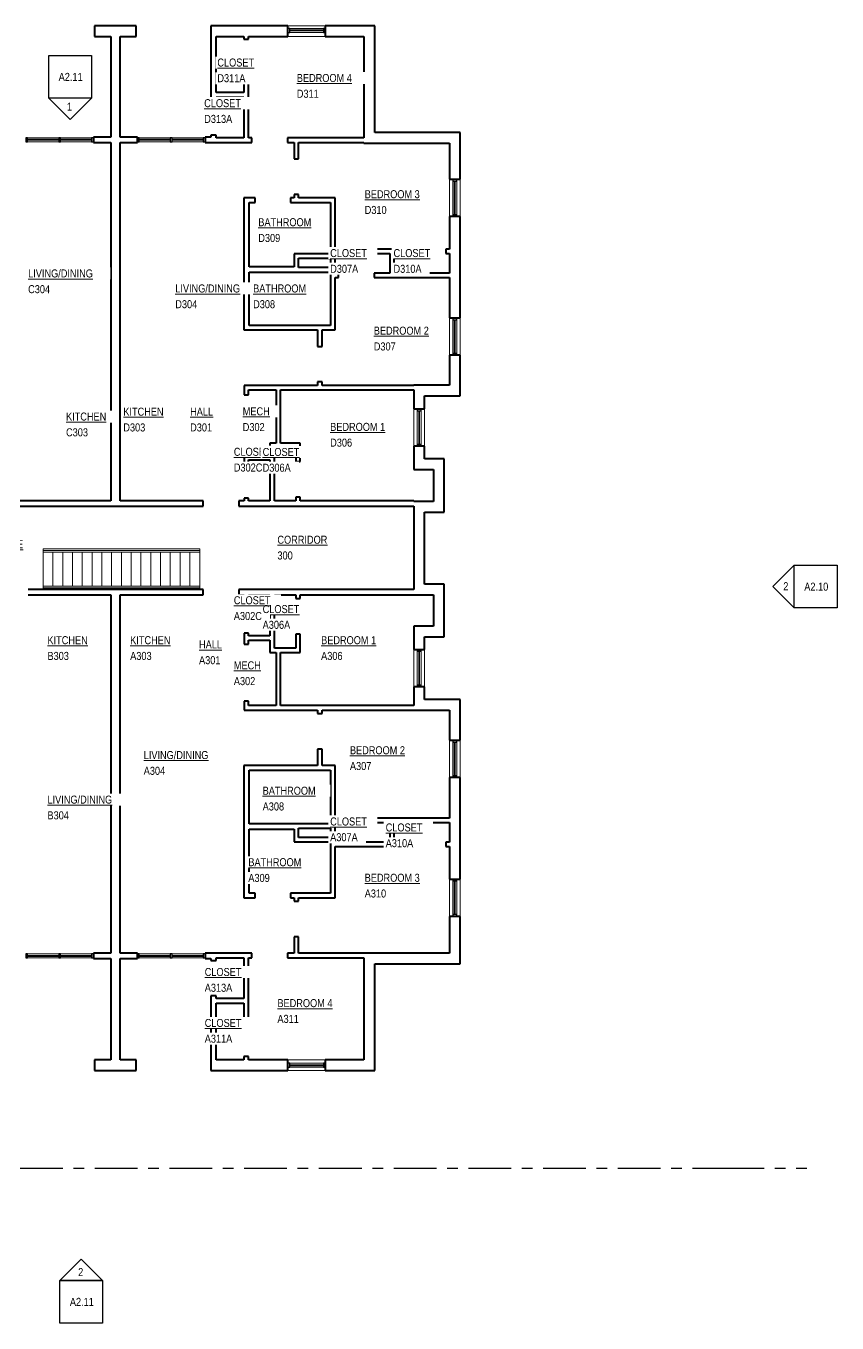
# Model space of a CAD drawing. Header units: inches. Extents: x -1455 to 118, y -1419 to 111.
# Drawn here: x -793 to 118, y -1348 to 111 of the extents above; entities that cross this region are included whole.
import ezdxf

# ---------------------------------------------------------------- set-up
doc = ezdxf.new("R2010")
doc.units = ezdxf.units.IN
doc.header["$MEASUREMENT"] = 0
doc.linetypes.add('Grid Line', pattern=[84, 48, -12, 12, -12])
for name, color, linetype, lineweight in [('A-AREA-IDEN', 2, 'Continuous', 9), ('A-FLOR-HRAL', 11, 'Continuous', 9), ('A-GLAZ-CURT', 52, 'Continuous', 9), ('A-GLAZ-CWMG', 51, 'Continuous', 9), ('A-WALL', 113, 'Continuous', 15), ('G-ANNO-SYMB', 111, 'Continuous', 9), ('I-WALL', 2, 'Continuous', 15), ('S-GRID', 1, 'Continuous', 9), ('S-STRS', 31, 'Continuous', 9)]:
    doc.layers.add(name, color=color, linetype=linetype, lineweight=lineweight)
doc.styles.add('Arial Narrow', font='ARIALN.TTF', dxfattribs={"height": 9})

# ---------------------------------------------------------------- blocks, each defined once
blk = doc.blocks.new('System Panel - zGlazed-5155000-LEVEL 3')
at = {"layer": 'A-GLAZ-CURT', "lineweight": 15}
for p, q in [((17.5, 0.5), (-17.5, 0.5)), ((-17.5, 0.5), (-17.5, -0.5)), ((17.5, -0.5), (17.5, 0.5)), ((-17.5, -0.5), (17.5, -0.5))]:
    blk.add_line(p, q, dxfattribs=at)
blk = doc.blocks.new('Rectangular Mullion - 4 1_2_ x 2_ Rectangular_CE_-5154998-LEVEL 3')
at = {"layer": 'A-GLAZ-CWMG'}
for p, q in [((-631.1, -932.9), (-666.1, -932.9)), ((-631.1, -937.4), (-666.1, -937.4))]:
    blk.add_line(p, q, dxfattribs=at)
blk = doc.blocks.new('Rectangular Mullion - 4 1_2_ x 2_ Rectangular_CE_-5155001-LEVEL 3')
at = {"layer": 'A-GLAZ-CWMG', "lineweight": 25}
for p, q in [((-2, 2.25), (0, 2.25)), ((-2, -2.25), (-2, 2.25)), ((0, 2.25), (0, -2.25)), ((0, -2.25), (-2, -2.25))]:
    blk.add_line(p, q, dxfattribs=at)
blk = doc.blocks.new('Rectangular Mullion - 4 1_2_ x 2_ Rectangular_CE_-5155002-LEVEL 3')
at = {"layer": 'A-GLAZ-CWMG', "lineweight": 25}
for p, q in [((0, 2.25), (-2, 2.25)), ((-2, 2.25), (-2, -2.25)), ((0, -2.25), (0, 2.25)), ((-2, -2.25), (0, -2.25))]:
    blk.add_line(p, q, dxfattribs=at)
blk = doc.blocks.new('Rectangular Mullion - 4 1_2_ x 2_ Rectangular_CE_-5154999-LEVEL 3')
at = {"layer": 'A-GLAZ-CWMG', "lineweight": 25}
for p, q in [((-1, 2.25), (1, 2.25)), ((-1, -2.25), (-1, 2.25)), ((1, 2.25), (1, -2.25)), ((1, -2.25), (-1, -2.25))]:
    blk.add_line(p, q, dxfattribs=at)
blk = doc.blocks.new('System Panel - zGlazed-5155006-LEVEL 3')
at = {"layer": 'A-GLAZ-CURT', "lineweight": 15}
for p, q in [((17.5, 0.5), (-17.5, 0.5)), ((-17.5, 0.5), (-17.5, -0.5)), ((17.5, -0.5), (17.5, 0.5)), ((-17.5, -0.5), (17.5, -0.5))]:
    blk.add_line(p, q, dxfattribs=at)
blk = doc.blocks.new('Rectangular Mullion - 4 1_2_ x 2_ Rectangular_CE_-5155004-LEVEL 3')
at = {"layer": 'A-GLAZ-CWMG'}
for p, q in [((-754.6, -932.9), (-719.6, -932.9)), ((-754.6, -937.4), (-719.6, -937.4))]:
    blk.add_line(p, q, dxfattribs=at)
blk = doc.blocks.new('Rectangular Mullion - 4 1_2_ x 2_ Rectangular_CE_-5155007-LEVEL 3')
at = {"layer": 'A-GLAZ-CWMG', "lineweight": 25}
for p, q in [((-2, 2.25), (0, 2.25)), ((-2, -2.25), (-2, 2.25)), ((0, 2.25), (0, -2.25)), ((0, -2.25), (-2, -2.25))]:
    blk.add_line(p, q, dxfattribs=at)
blk = doc.blocks.new('Rectangular Mullion - 4 1_2_ x 2_ Rectangular_CE_-5155008-LEVEL 3')
at = {"layer": 'A-GLAZ-CWMG', "lineweight": 25}
for p, q in [((0, 2.25), (-2, 2.25)), ((-2, 2.25), (-2, -2.25)), ((0, -2.25), (0, 2.25)), ((-2, -2.25), (0, -2.25))]:
    blk.add_line(p, q, dxfattribs=at)
blk = doc.blocks.new('Rectangular Mullion - 4 1_2_ x 2_ Rectangular_CE_-5155005-LEVEL 3')
at = {"layer": 'A-GLAZ-CWMG', "lineweight": 25}
for p, q in [((-1, 2.25), (1, 2.25)), ((-1, -2.25), (-1, 2.25)), ((1, 2.25), (1, -2.25)), ((1, -2.25), (-1, -2.25))]:
    blk.add_line(p, q, dxfattribs=at)
blk = doc.blocks.new('Railing - Railing-5154659-LEVEL 3')
at = {"layer": 'A-FLOR-HRAL'}
for p, q in [((-774.1, -481.1), (-774.1, -479.1)), ((-598.1, -479.1), (-774.1, -479.1)), ((-598.1, -481.1), (-774.1, -481.1)), ((-598.1, -479.1), (-598.1, -481.1))]:
    blk.add_line(p, q, dxfattribs=at)
blk = doc.blocks.new('Railing - Railing-5154663-LEVEL 3')
at = {"layer": 'A-FLOR-HRAL'}
for p, q in [((-774.1, -521.1), (-774.1, -519.1)), ((-598.1, -519.1), (-774.1, -519.1)), ((-598.1, -521.1), (-774.1, -521.1)), ((-598.1, -519.1), (-598.1, -521.1))]:
    blk.add_line(p, q, dxfattribs=at)
blk = doc.blocks.new('System Panel - zGlazed-5155020-LEVEL 3')
at = {"layer": 'A-GLAZ-CURT', "lineweight": 15}
for p, q in [((19, 0.5), (-19, 0.5)), ((-19, 0.5), (-19, -0.5)), ((19, -0.5), (19, 0.5)), ((-19, -0.5), (19, -0.5))]:
    blk.add_line(p, q, dxfattribs=at)
blk = doc.blocks.new('Rectangular Mullion - 4 1_2_ x 2_ Rectangular_CE_-5155019-LEVEL 3')
at = {"layer": 'A-GLAZ-CWMG'}
for p, q in [((-458.9, -1055.9), (-496.9, -1055.9)), ((-458.9, -1060.4), (-496.9, -1060.4))]:
    blk.add_line(p, q, dxfattribs=at)
blk = doc.blocks.new('Rectangular Mullion - 4 1_2_ x 2_ Rectangular_CE_-5155021-LEVEL 3')
at = {"layer": 'A-GLAZ-CWMG', "lineweight": 25}
for p, q in [((-2, 2.25), (0, 2.25)), ((-2, -2.25), (-2, 2.25)), ((0, 2.25), (0, -2.25)), ((0, -2.25), (-2, -2.25))]:
    blk.add_line(p, q, dxfattribs=at)
blk = doc.blocks.new('Rectangular Mullion - 4 1_2_ x 2_ Rectangular_CE_-5155022-LEVEL 3')
at = {"layer": 'A-GLAZ-CWMG', "lineweight": 25}
for p, q in [((0, 2.25), (-2, 2.25)), ((-2, 2.25), (-2, -2.25)), ((0, -2.25), (0, 2.25)), ((-2, -2.25), (0, -2.25))]:
    blk.add_line(p, q, dxfattribs=at)
blk = doc.blocks.new('System Panel - zGlazed-5155025-LEVEL 3')
at = {"layer": 'A-GLAZ-CURT', "lineweight": 15}
for p, q in [((19, 0.5), (-19, 0.5)), ((-19, 0.5), (-19, -0.5)), ((19, -0.5), (19, 0.5)), ((-19, -0.5), (19, -0.5))]:
    blk.add_line(p, q, dxfattribs=at)
blk = doc.blocks.new('Rectangular Mullion - 4 1_2_ x 2_ Rectangular_CE_-5155024-LEVEL 3')
at = {"layer": 'A-GLAZ-CWMG'}
for p, q in [((-926.9, -1055.9), (-888.9, -1055.9)), ((-926.9, -1060.4), (-888.9, -1060.4))]:
    blk.add_line(p, q, dxfattribs=at)
blk = doc.blocks.new('Rectangular Mullion - 4 1_2_ x 2_ Rectangular_CE_-5155026-LEVEL 3')
at = {"layer": 'A-GLAZ-CWMG', "lineweight": 25}
for p, q in [((-2, 2.25), (0, 2.25)), ((-2, -2.25), (-2, 2.25)), ((0, 2.25), (0, -2.25)), ((0, -2.25), (-2, -2.25))]:
    blk.add_line(p, q, dxfattribs=at)
blk = doc.blocks.new('Rectangular Mullion - 4 1_2_ x 2_ Rectangular_CE_-5155027-LEVEL 3')
at = {"layer": 'A-GLAZ-CWMG', "lineweight": 25}
for p, q in [((0, 2.25), (-2, 2.25)), ((-2, 2.25), (-2, -2.25)), ((0, -2.25), (0, 2.25)), ((-2, -2.25), (0, -2.25))]:
    blk.add_line(p, q, dxfattribs=at)
blk = doc.blocks.new('Elevation - Detail Number_CE_-134675-LEVEL 3')
at = {"layer": 'G-ANNO-SYMB', "lineweight": 25}
for p, q in [((-0.25, -0.25), (-0.25, 0.25)), ((-0.25, 0.25), (0.25, 0.25)), ((0.25, 0.25), (0.25, -0.25)), ((0.25, -0.25), (-0.25, -0.25))]:
    blk.add_line(p, q, dxfattribs=at)
blk = doc.blocks.new('Elevation - Detail Number_CE_-46063-LEVEL 3')
at = {"layer": 'G-ANNO-SYMB', "lineweight": 25}
for p, q in [((0, 0.25), (-0.25, 0)), ((0.25, 0), (0, 0.25)), ((-0.25, 0), (0.25, 0))]:
    blk.add_line(p, q, dxfattribs=at)

msp = doc.modelspace()

# ---------------------------------------------------------------- linework, layer by layer
at = {"layer": 'A-WALL', "lineweight": 40}
for p, q in [((-669.4, 110.9), (-716.4, 110.9)), ((-716.4, 110.9), (-716.4, 98.9)), ((-669.4, 98.9), (-669.4, 110.9)), ((-498.9, 110.9), (-585.4, 110.9)), ((-585.4, 110.9), (-585.4, 27.9)), ((-498.9, 98.9), (-498.9, 110.9)), ((-401.4, 110.9), (-456.9, 110.9)), ((-456.9, 110.9), (-456.9, 98.9)), ((-401.4, -9.1), (-401.4, 110.9)), ((-716.4, 98.9), (-698.1, 98.9)), ((-698.1, 98.9), (-698.1, -14.1)), ((-687.6, 98.9), (-669.4, 98.9)), ((-687.6, -14.1), (-687.6, 98.9)), ((-579.4, 98.9), (-548.4, 98.9)), ((-579.4, 35.9), (-579.4, 98.9)), ((-543.4, 98.9), (-498.9, 98.9)), ((-456.9, 98.9), (-413.4, 98.9)), ((-413.4, 98.9), (-413.4, -15.1)), ((-579.4, 27.9), (-579.4, 30.9)), ((-585.4, 27.9), (-579.4, 27.9)), ((-698.1, -14.1), (-717.6, -14.1)), ((-717.6, -14.1), (-717.6, -20.1)), ((-668.1, -14.1), (-687.6, -14.1)), ((-668.1, -20.1), (-668.1, -14.1)), ((-585.4, -14.1), (-592.1, -14.1)), ((-592.1, -14.1), (-592.1, -20.1)), ((-585.4, -12.1), (-585.4, -14.1)), ((-579.4, -12.1), (-585.4, -12.1)), ((-579.4, -15.1), (-579.4, -12.1)), ((-305.4, -9.1), (-401.4, -9.1)), ((-305.4, -61.6), (-305.4, -9.1)), ((-717.6, -20.1), (-698.1, -20.1)), ((-698.1, -20.1), (-698.1, -423.1)), ((-687.6, -423.1), (-687.6, -20.1)), ((-687.6, -20.1), (-668.1, -20.1)), ((-592.1, -20.1), (-579.4, -20.1)), ((-413.4, -20.1), (-413.4, -21.1)), ((-413.4, -21.1), (-317.4, -21.1)), ((-317.4, -21.1), (-317.4, -61.6)), ((-317.4, -61.6), (-305.4, -61.6)), ((-548.6, -82.6), (-548.6, -226.1)), ((-542.6, -82.6), (-548.6, -82.6)), ((-542.6, -159.9), (-542.6, -87.6)), ((-317.4, -103.6), (-317.4, -140.1)), ((-305.4, -103.6), (-317.4, -103.6)), ((-305.4, -217.6), (-305.4, -103.6)), ((-317.4, -145.1), (-317.4, -167.1)), ((-491.9, -159.9), (-542.6, -159.9)), ((-486.9, -160.9), (-486.9, -159.9)), ((-542.6, -226.1), (-542.6, -165.9)), ((-542.6, -165.9), (-486.9, -165.9)), ((-317.4, -172.1), (-317.4, -217.6)), ((-317.4, -217.6), (-305.4, -217.6)), ((-317.4, -259.6), (-317.4, -293.1)), ((-305.4, -259.6), (-317.4, -259.6)), ((-305.4, -305.1), (-305.4, -259.6)), ((-317.4, -293.1), (-357.4, -293.1)), ((-357.4, -293.1), (-357.4, -293.6)), ((-357.4, -298.6), (-357.4, -319.9)), ((-345.4, -305.1), (-305.4, -305.1)), ((-345.4, -319.9), (-345.4, -305.1)), ((-357.4, -319.9), (-345.4, -319.9)), ((-357.4, -361.9), (-357.4, -388.1)), ((-345.4, -361.9), (-357.4, -361.9)), ((-345.4, -376.1), (-345.4, -361.9)), ((-323.4, -376.1), (-345.4, -376.1)), ((-323.4, -436.1), (-323.4, -376.1)), ((-357.4, -388.1), (-335.4, -388.1)), ((-335.4, -388.1), (-335.4, -424.1)), ((-861.9, -429.1), (-594.1, -429.1)), ((-698.1, -423.1), (-837.6, -423.1)), ((-594.1, -423.1), (-687.6, -423.1)), ((-594.1, -429.1), (-594.1, -423.1)), ((-548.1, -423.1), (-554.1, -423.1)), ((-554.1, -423.1), (-554.1, -429.1)), ((-554.1, -429.1), (-357.4, -429.1)), ((-519.1, -423.1), (-543.1, -423.1)), ((-490.1, -423.1), (-514.1, -423.1)), ((-357.4, -423.1), (-485.1, -423.1)), ((-357.4, -424.1), (-357.4, -423.1)), ((-335.4, -424.1), (-357.4, -424.1)), ((-357.4, -429.1), (-357.4, -523.1)), ((-345.4, -436.1), (-323.4, -436.1)), ((-345.4, -517.1), (-345.4, -436.1)), ((-594.1, -523.1), (-861.9, -523.1)), ((-594.1, -529.1), (-594.1, -523.1)), ((-357.4, -523.1), (-554.1, -523.1)), ((-554.1, -523.1), (-554.1, -529.1)), ((-323.4, -517.1), (-345.4, -517.1)), ((-323.4, -576.1), (-323.4, -517.1)), ((-837.6, -529.1), (-698.1, -529.1)), ((-698.1, -529.1), (-698.1, -932.1)), ((-687.6, -932.1), (-687.6, -529.1)), ((-687.6, -529.1), (-594.1, -529.1)), ((-554.1, -529.1), (-548.1, -529.1)), ((-543.1, -529.1), (-519.1, -529.1)), ((-514.1, -529.1), (-490.1, -529.1)), ((-485.1, -529.1), (-335.4, -529.1)), ((-335.4, -529.1), (-335.4, -564.1)), ((-335.4, -564.1), (-357.4, -564.1)), ((-357.4, -564.1), (-357.4, -590.4)), ((-345.4, -576.1), (-323.4, -576.1)), ((-345.4, -590.4), (-345.4, -576.1)), ((-357.4, -590.4), (-345.4, -590.4)), ((-357.4, -632.4), (-357.4, -653.6)), ((-345.4, -632.4), (-357.4, -632.4)), ((-345.4, -646.6), (-345.4, -632.4)), ((-305.4, -646.6), (-345.4, -646.6)), ((-305.4, -692.6), (-305.4, -646.6)), ((-357.4, -658.6), (-317.4, -658.6)), ((-317.4, -658.6), (-317.4, -692.6)), ((-317.4, -692.6), (-305.4, -692.6)), ((-548.6, -726.1), (-548.6, -869.6)), ((-542.6, -786.4), (-542.6, -726.1)), ((-317.4, -734.6), (-317.4, -780.1)), ((-305.4, -734.6), (-317.4, -734.6)), ((-305.4, -848.6), (-305.4, -734.6)), ((-486.9, -786.4), (-542.6, -786.4)), ((-317.4, -785.1), (-317.4, -807.1)), ((-542.6, -864.6), (-542.6, -792.4)), ((-542.6, -792.4), (-491.9, -792.4)), ((-486.9, -792.4), (-486.9, -791.4)), ((-317.4, -812.1), (-317.4, -848.6)), ((-317.4, -848.6), (-305.4, -848.6)), ((-548.6, -869.6), (-542.6, -869.6)), ((-317.4, -890.6), (-317.4, -932.1)), ((-305.4, -890.6), (-317.4, -890.6)), ((-305.4, -944.1), (-305.4, -890.6)), ((-698.1, -932.1), (-717.6, -932.1)), ((-717.6, -932.1), (-717.6, -938.1)), ((-668.1, -932.1), (-687.6, -932.1)), ((-668.1, -938.1), (-668.1, -932.1)), ((-579.4, -932.1), (-592.1, -932.1)), ((-592.1, -932.1), (-592.1, -938.1)), ((-317.4, -932.1), (-413.4, -932.1)), ((-717.6, -938.1), (-698.1, -938.1)), ((-698.1, -938.1), (-698.1, -1052.1)), ((-687.6, -1052.1), (-687.6, -938.1)), ((-687.6, -938.1), (-668.1, -938.1)), ((-592.1, -938.1), (-585.4, -938.1)), ((-585.4, -938.1), (-585.4, -940.1)), ((-585.4, -940.1), (-579.4, -940.1)), ((-579.4, -940.1), (-579.4, -937.1)), ((-413.4, -937.1), (-413.4, -1052.1)), ((-401.4, -944.1), (-305.4, -944.1)), ((-401.4, -1064.1), (-401.4, -944.1)), ((-579.4, -980.1), (-585.4, -980.1)), ((-585.4, -980.1), (-585.4, -1064.1)), ((-579.4, -983.1), (-579.4, -980.1)), ((-579.4, -1052.1), (-579.4, -988.1)), ((-698.1, -1052.1), (-716.4, -1052.1)), ((-716.4, -1052.1), (-716.4, -1064.1)), ((-716.4, -1064.1), (-669.4, -1064.1)), ((-669.4, -1052.1), (-687.6, -1052.1)), ((-669.4, -1064.1), (-669.4, -1052.1)), ((-585.4, -1064.1), (-498.9, -1064.1)), ((-548.4, -1052.1), (-579.4, -1052.1)), ((-498.9, -1052.1), (-543.4, -1052.1)), ((-498.9, -1064.1), (-498.9, -1052.1)), ((-413.4, -1052.1), (-456.9, -1052.1)), ((-456.9, -1052.1), (-456.9, -1064.1)), ((-456.9, -1064.1), (-401.4, -1064.1))]:
    msp.add_line(p, q, dxfattribs=at)
at = {"layer": 'A-WALL'}
for p, q in [((-498.9, 110.9), (-456.9, 110.9)), ((-456.9, 98.9), (-498.9, 98.9)), ((-317.4, -103.6), (-317.4, -61.6)), ((-305.4, -61.6), (-305.4, -103.6)), ((-317.4, -259.6), (-317.4, -217.6)), ((-305.4, -217.6), (-305.4, -259.6)), ((-357.4, -361.9), (-357.4, -319.9)), ((-345.4, -319.9), (-345.4, -361.9)), ((-357.4, -632.4), (-357.4, -590.4)), ((-345.4, -590.4), (-345.4, -632.4)), ((-317.4, -734.6), (-317.4, -692.6)), ((-305.4, -692.6), (-305.4, -734.6)), ((-317.4, -890.6), (-317.4, -848.6)), ((-305.4, -848.6), (-305.4, -890.6)), ((-498.9, -1052.1), (-456.9, -1052.1)), ((-456.9, -1064.1), (-498.9, -1064.1))]:
    msp.add_line(p, q, dxfattribs=at)
at = {"layer": 'I-WALL', "lineweight": 40}
for p, q in [((-548.4, 98.9), (-548.4, 95.9)), ((-548.4, 95.9), (-543.4, 95.9)), ((-543.4, 95.9), (-543.4, 98.9)), ((-548.4, 55.9), (-548.4, 35.9)), ((-543.4, 55.9), (-548.4, 55.9)), ((-543.4, -15.1), (-543.4, 55.9)), ((-548.4, 35.9), (-579.4, 35.9)), ((-579.4, 30.9), (-548.4, 30.9)), ((-548.4, 30.9), (-548.4, -15.1)), ((-548.4, -15.1), (-579.4, -15.1)), ((-579.4, -20.1), (-539.4, -20.1)), ((-539.4, -15.1), (-543.4, -15.1)), ((-539.4, -20.1), (-539.4, -15.1)), ((-413.4, -15.1), (-499.4, -15.1)), ((-499.4, -15.1), (-499.4, -20.1)), ((-499.4, -20.1), (-491.9, -20.1)), ((-491.9, -20.1), (-491.9, -38.6)), ((-486.9, -20.1), (-413.4, -20.1)), ((-486.9, -38.6), (-486.9, -20.1)), ((-491.9, -38.6), (-486.9, -38.6)), ((-535.9, -82.6), (-542.6, -82.6)), ((-535.9, -87.6), (-535.9, -82.6)), ((-491.9, -82.6), (-495.9, -82.6)), ((-495.9, -82.6), (-495.9, -87.6)), ((-491.9, -78.6), (-491.9, -82.6)), ((-486.9, -78.6), (-491.9, -78.6)), ((-486.9, -82.6), (-486.9, -78.6)), ((-445.9, -82.6), (-486.9, -82.6)), ((-445.9, -140.1), (-445.9, -82.6)), ((-542.6, -87.6), (-535.9, -87.6)), ((-495.9, -87.6), (-450.9, -87.6)), ((-450.9, -87.6), (-450.9, -145.4)), ((-491.9, -145.4), (-491.9, -159.9)), ((-450.9, -145.4), (-491.9, -145.4)), ((-361.4, -140.1), (-445.9, -140.1)), ((-445.9, -167.1), (-445.9, -145.1)), ((-445.9, -145.1), (-384.4, -145.1)), ((-384.4, -145.1), (-384.4, -167.1)), ((-379.4, -145.1), (-361.4, -145.1)), ((-379.4, -167.1), (-379.4, -145.1)), ((-361.4, -145.1), (-361.4, -140.1)), ((-317.4, -140.1), (-321.4, -140.1)), ((-321.4, -140.1), (-321.4, -145.1)), ((-321.4, -145.1), (-317.4, -145.1)), ((-486.9, -159.9), (-486.9, -150.4)), ((-486.9, -150.4), (-450.9, -150.4)), ((-450.9, -150.4), (-450.9, -160.9)), ((-450.9, -160.9), (-486.9, -160.9)), ((-486.9, -165.9), (-450.9, -165.9)), ((-450.9, -165.9), (-450.9, -226.1)), ((-441.9, -167.1), (-445.9, -167.1)), ((-445.9, -231.1), (-445.9, -172.1)), ((-445.9, -172.1), (-441.9, -172.1)), ((-441.9, -172.1), (-441.9, -167.1)), ((-384.4, -167.1), (-401.9, -167.1)), ((-401.9, -167.1), (-401.9, -172.1)), ((-401.9, -172.1), (-317.4, -172.1)), ((-317.4, -167.1), (-379.4, -167.1)), ((-548.6, -226.1), (-548.6, -231.1)), ((-548.6, -231.1), (-465.6, -231.1)), ((-450.9, -226.1), (-542.6, -226.1)), ((-465.6, -231.1), (-465.6, -249.6)), ((-460.6, -231.1), (-445.9, -231.1)), ((-460.6, -249.6), (-460.6, -231.1)), ((-465.6, -249.6), (-460.6, -249.6)), ((-465.6, -289.6), (-465.6, -293.6)), ((-460.6, -289.6), (-465.6, -289.6)), ((-460.6, -293.6), (-460.6, -289.6)), ((-465.6, -293.6), (-548.1, -293.6)), ((-548.1, -293.6), (-548.1, -303.9)), ((-548.1, -303.9), (-543.1, -303.9)), ((-543.1, -298.6), (-512.1, -298.6)), ((-543.1, -303.9), (-543.1, -298.6)), ((-512.1, -298.6), (-512.1, -358.5)), ((-507.1, -298.6), (-357.4, -298.6)), ((-507.1, -358.5), (-507.1, -298.6)), ((-357.4, -293.6), (-460.6, -293.6)), ((-519.1, -358.5), (-519.1, -372.1)), ((-512.1, -358.5), (-519.1, -358.5)), ((-514.1, -423.1), (-514.1, -363.5)), ((-514.1, -363.5), (-490.1, -363.5)), ((-485.1, -358.5), (-507.1, -358.5)), ((-490.1, -363.5), (-490.1, -379.1)), ((-485.1, -379.1), (-485.1, -358.5)), ((-548.1, -367.9), (-548.1, -380.1)), ((-543.1, -367.9), (-548.1, -367.9)), ((-543.1, -372.1), (-543.1, -367.9)), ((-519.1, -372.1), (-543.1, -372.1)), ((-543.1, -380.1), (-543.1, -377.1)), ((-543.1, -377.1), (-519.1, -377.1)), ((-519.1, -377.1), (-519.1, -423.1)), ((-490.1, -379.1), (-485.1, -379.1)), ((-548.1, -380.1), (-543.1, -380.1)), ((-548.1, -420.1), (-548.1, -423.1)), ((-543.1, -420.1), (-548.1, -420.1)), ((-543.1, -423.1), (-543.1, -420.1)), ((-490.1, -419.1), (-490.1, -423.1)), ((-485.1, -419.1), (-490.1, -419.1)), ((-485.1, -423.1), (-485.1, -419.1)), ((-548.1, -529.1), (-548.1, -532.1)), ((-548.1, -532.1), (-543.1, -532.1)), ((-543.1, -532.1), (-543.1, -529.1)), ((-519.1, -529.1), (-519.1, -575.1)), ((-514.1, -588.8), (-514.1, -529.1)), ((-490.1, -529.1), (-490.1, -533.1)), ((-490.1, -533.1), (-485.1, -533.1)), ((-485.1, -533.1), (-485.1, -529.1)), ((-543.1, -572.1), (-548.1, -572.1)), ((-548.1, -572.1), (-548.1, -584.4)), ((-543.1, -575.1), (-543.1, -572.1)), ((-519.1, -575.1), (-543.1, -575.1)), ((-543.1, -584.4), (-543.1, -580.1)), ((-543.1, -580.1), (-519.1, -580.1)), ((-519.1, -580.1), (-519.1, -593.8)), ((-485.1, -573.1), (-490.1, -573.1)), ((-490.1, -573.1), (-490.1, -588.8)), ((-485.1, -593.8), (-485.1, -573.1)), ((-548.1, -584.4), (-543.1, -584.4)), ((-519.1, -593.8), (-512.1, -593.8)), ((-490.1, -588.8), (-514.1, -588.8)), ((-512.1, -593.8), (-512.1, -653.6)), ((-507.1, -593.8), (-485.1, -593.8)), ((-507.1, -653.6), (-507.1, -593.8)), ((-543.1, -648.4), (-548.1, -648.4)), ((-548.1, -648.4), (-548.1, -658.6)), ((-543.1, -653.6), (-543.1, -648.4)), ((-512.1, -653.6), (-543.1, -653.6)), ((-357.4, -653.6), (-507.1, -653.6)), ((-548.1, -658.6), (-465.6, -658.6)), ((-465.6, -658.6), (-465.6, -662.6)), ((-465.6, -662.6), (-460.6, -662.6)), ((-460.6, -662.6), (-460.6, -658.6)), ((-460.6, -658.6), (-357.4, -658.6)), ((-460.6, -702.6), (-465.6, -702.6)), ((-465.6, -702.6), (-465.6, -721.1)), ((-460.6, -721.1), (-460.6, -702.6)), ((-465.6, -721.1), (-548.6, -721.1)), ((-548.6, -721.1), (-548.6, -726.1)), ((-542.6, -726.1), (-450.9, -726.1)), ((-445.9, -721.1), (-460.6, -721.1)), ((-450.9, -726.1), (-450.9, -786.4)), ((-445.9, -780.1), (-445.9, -721.1)), ((-450.9, -786.4), (-486.9, -786.4)), ((-441.9, -780.1), (-445.9, -780.1)), ((-445.9, -807.1), (-445.9, -785.1)), ((-445.9, -785.1), (-441.9, -785.1)), ((-441.9, -785.1), (-441.9, -780.1)), ((-317.4, -780.1), (-401.9, -780.1)), ((-401.9, -780.1), (-401.9, -785.1)), ((-401.9, -785.1), (-384.4, -785.1)), ((-384.4, -785.1), (-384.4, -807.1)), ((-379.4, -785.1), (-317.4, -785.1)), ((-379.4, -807.1), (-379.4, -785.1)), ((-491.9, -792.4), (-491.9, -806.9)), ((-486.9, -791.4), (-450.9, -791.4)), ((-486.9, -801.9), (-486.9, -792.4)), ((-450.9, -801.9), (-486.9, -801.9)), ((-450.9, -791.4), (-450.9, -801.9)), ((-491.9, -806.9), (-450.9, -806.9)), ((-450.9, -806.9), (-450.9, -864.6)), ((-384.4, -807.1), (-445.9, -807.1)), ((-445.9, -869.6), (-445.9, -812.1)), ((-445.9, -812.1), (-361.4, -812.1)), ((-361.4, -807.1), (-379.4, -807.1)), ((-361.4, -812.1), (-361.4, -807.1)), ((-317.4, -807.1), (-321.4, -807.1)), ((-321.4, -807.1), (-321.4, -812.1)), ((-321.4, -812.1), (-317.4, -812.1)), ((-535.9, -864.6), (-542.6, -864.6)), ((-542.6, -869.6), (-535.9, -869.6)), ((-535.9, -869.6), (-535.9, -864.6)), ((-450.9, -864.6), (-495.9, -864.6)), ((-495.9, -864.6), (-495.9, -869.6)), ((-495.9, -869.6), (-491.9, -869.6)), ((-491.9, -869.6), (-491.9, -873.6)), ((-491.9, -873.6), (-486.9, -873.6)), ((-486.9, -869.6), (-445.9, -869.6)), ((-486.9, -873.6), (-486.9, -869.6)), ((-486.9, -913.6), (-491.9, -913.6)), ((-491.9, -913.6), (-491.9, -932.1)), ((-486.9, -932.1), (-486.9, -913.6)), ((-539.4, -932.1), (-579.4, -932.1)), ((-539.4, -937.1), (-539.4, -932.1)), ((-491.9, -932.1), (-499.4, -932.1)), ((-499.4, -932.1), (-499.4, -937.1)), ((-413.4, -932.1), (-486.9, -932.1)), ((-579.4, -937.1), (-548.4, -937.1)), ((-548.4, -937.1), (-548.4, -983.1)), ((-543.4, -1008.1), (-543.4, -937.1)), ((-543.4, -937.1), (-539.4, -937.1)), ((-499.4, -937.1), (-413.4, -937.1)), ((-548.4, -983.1), (-579.4, -983.1)), ((-579.4, -988.1), (-548.4, -988.1)), ((-548.4, -988.1), (-548.4, -1008.1)), ((-548.4, -1008.1), (-543.4, -1008.1)), ((-543.4, -1048.1), (-548.4, -1048.1)), ((-548.4, -1048.1), (-548.4, -1052.1)), ((-543.4, -1052.1), (-543.4, -1048.1))]:
    msp.add_line(p, q, dxfattribs=at)
at = {"layer": 'S-GRID', "linetype": 'Grid Line', "lineweight": 25}
for p, q in [((-1220, -1173.9), (-11.6, -1173.9)), ((-11.6, -1173.9), (84.4, -1173.9))]:
    msp.add_line(p, q, dxfattribs=at)
at = {"layer": 'S-STRS'}
for p, q in [((-774.1, -477.1), (-774.1, -479.1)), ((-598.1, -477.1), (-774.1, -477.1)), ((-774.1, -519.1), (-774.1, -481.1)), ((-763.1, -519.1), (-763.1, -481.1)), ((-752.1, -519.1), (-752.1, -481.1)), ((-741.1, -519.1), (-741.1, -481.1)), ((-730.1, -519.1), (-730.1, -481.1)), ((-719.1, -519.1), (-719.1, -481.1)), ((-708.1, -519.1), (-708.1, -481.1)), ((-697.1, -519.1), (-697.1, -481.1)), ((-686.1, -519.1), (-686.1, -481.1)), ((-675.1, -519.1), (-675.1, -481.1)), ((-664.1, -519.1), (-664.1, -481.1)), ((-653.1, -519.1), (-653.1, -481.1)), ((-642.1, -519.1), (-642.1, -481.1)), ((-631.1, -519.1), (-631.1, -481.1)), ((-620.1, -519.1), (-620.1, -481.1)), ((-609.1, -519.1), (-609.1, -481.1)), ((-598.1, -479.1), (-598.1, -477.1)), ((-598.1, -519.1), (-598.1, -481.1)), ((-774.1, -521.1), (-774.1, -523.1)), ((-598.1, -523.1), (-774.1, -523.1)), ((-598.1, -523.1), (-598.1, -521.1))]:
    msp.add_line(p, q, dxfattribs=at)

# ---------------------------------------------------------------- block references
at = {"layer": 'A-FLOR-HRAL'}
for name in ['Railing - Railing-5154659-LEVEL 3', 'Railing - Railing-5154663-LEVEL 3']:
    msp.add_blockref(name, (0, 0), dxfattribs=at)
at = {"layer": 'A-GLAZ-CURT'}
for name, p in [('System Panel - zGlazed-5155025-LEVEL 3', (-477.9, 105.9)), ('System Panel - zGlazed-5155006-LEVEL 3', (-648.6, -17.1)), ('System Panel - zGlazed-5155006-LEVEL 3', (-611.6, -17.1)), ('System Panel - zGlazed-5155000-LEVEL 3', (-648.6, -935.1)), ('System Panel - zGlazed-5155000-LEVEL 3', (-611.6, -935.1)), ('System Panel - zGlazed-5155020-LEVEL 3', (-477.9, -1058.1))]:
    msp.add_blockref(name, p, dxfattribs=at)
for name, p, rotation in [('System Panel - zGlazed-5155000-LEVEL 3', (-774.1, -17.1), 180), ('System Panel - zGlazed-5155000-LEVEL 3', (-737.1, -17.1), 180), ('System Panel - zGlazed-5155025-LEVEL 3', (-311.4, -82.6), 270.0000000000001), ('System Panel - zGlazed-5155025-LEVEL 3', (-311.4, -238.6), 270.0000000000001), ('System Panel - zGlazed-5155025-LEVEL 3', (-351.4, -340.9), 270.0000000000001), ('System Panel - zGlazed-5155020-LEVEL 3', (-351.4, -611.4), 89.99999999999974), ('System Panel - zGlazed-5155020-LEVEL 3', (-311.4, -713.6), 89.99999999999974), ('System Panel - zGlazed-5155020-LEVEL 3', (-311.4, -869.6), 89.99999999999974), ('System Panel - zGlazed-5155006-LEVEL 3', (-774.1, -935.1), 180), ('System Panel - zGlazed-5155006-LEVEL 3', (-737.1, -935.1), 180)]:
    msp.add_blockref(name, p, dxfattribs=dict(at, rotation=rotation))
at = {"layer": 'A-GLAZ-CWMG'}
for name, p, rotation in [('Rectangular Mullion - 4 1_2_ x 2_ Rectangular_CE_-5155027-LEVEL 3', (-498.9, 105.9), 180), ('Rectangular Mullion - 4 1_2_ x 2_ Rectangular_CE_-5155024-LEVEL 3', (-1385.7, -952.3), 180), ('Rectangular Mullion - 4 1_2_ x 2_ Rectangular_CE_-5154998-LEVEL 3', (-1422.7, -952.3), 180), ('Rectangular Mullion - 4 1_2_ x 2_ Rectangular_CE_-5154998-LEVEL 3', (-1385.7, -952.3), 180), ('Rectangular Mullion - 4 1_2_ x 2_ Rectangular_CE_-5155008-LEVEL 3', (-668.1, -17.1), 180), ('Rectangular Mullion - 4 1_2_ x 2_ Rectangular_CE_-5155004-LEVEL 3', (-1385.7, -952.3), 180), ('Rectangular Mullion - 4 1_2_ x 2_ Rectangular_CE_-5155004-LEVEL 3', (-1348.7, -952.3), 180), ('Rectangular Mullion - 4 1_2_ x 2_ Rectangular_CE_-5155027-LEVEL 3', (-311.4, -61.6), 90.00000000000006), ('Rectangular Mullion - 4 1_2_ x 2_ Rectangular_CE_-5155024-LEVEL 3', (-1369.5, 825.2), 90.0000000000003), ('Rectangular Mullion - 4 1_2_ x 2_ Rectangular_CE_-5155027-LEVEL 3', (-311.4, -217.6), 90.00000000000006), ('Rectangular Mullion - 4 1_2_ x 2_ Rectangular_CE_-5155024-LEVEL 3', (-1369.5, 669.2), 90.0000000000003), ('Rectangular Mullion - 4 1_2_ x 2_ Rectangular_CE_-5155027-LEVEL 3', (-351.4, -319.9), 90.00000000000006), ('Rectangular Mullion - 4 1_2_ x 2_ Rectangular_CE_-5155024-LEVEL 3', (-1409.5, 567), 90.0000000000003), ('Rectangular Mullion - 4 1_2_ x 2_ Rectangular_CE_-5155019-LEVEL 3', (-1409.5, -133.5), 89.99999999999969), ('Rectangular Mullion - 4 1_2_ x 2_ Rectangular_CE_-5155022-LEVEL 3', (-351.4, -632.4), 269.9999999999998), ('Rectangular Mullion - 4 1_2_ x 2_ Rectangular_CE_-5155019-LEVEL 3', (-1369.5, -235.8), 89.99999999999969), ('Rectangular Mullion - 4 1_2_ x 2_ Rectangular_CE_-5155022-LEVEL 3', (-311.4, -734.6), 269.9999999999998), ('Rectangular Mullion - 4 1_2_ x 2_ Rectangular_CE_-5155019-LEVEL 3', (-1369.5, -391.8), 89.99999999999969), ('Rectangular Mullion - 4 1_2_ x 2_ Rectangular_CE_-5155022-LEVEL 3', (-311.4, -890.6), 269.9999999999998), ('Rectangular Mullion - 4 1_2_ x 2_ Rectangular_CE_-5155002-LEVEL 3', (-668.1, -935.1), 180), ('Rectangular Mullion - 4 1_2_ x 2_ Rectangular_CE_-5155022-LEVEL 3', (-498.9, -1058.1), 180)]:
    msp.add_blockref(name, p, dxfattribs=dict(at, rotation=rotation))
at = {"layer": 'A-GLAZ-CWMG', "extrusion": (0, 0, -1)}
for name, p, rotation in [('Rectangular Mullion - 4 1_2_ x 2_ Rectangular_CE_-5155026-LEVEL 3', (456.9, 105.9), 180), ('Rectangular Mullion - 4 1_2_ x 2_ Rectangular_CE_-5155005-LEVEL 3', (630.1, -17.1), 180), ('Rectangular Mullion - 4 1_2_ x 2_ Rectangular_CE_-5155007-LEVEL 3', (592.1, -17.1), 180), ('Rectangular Mullion - 4 1_2_ x 2_ Rectangular_CE_-5155026-LEVEL 3', (311.4, -103.6), 269.9999999999999), ('Rectangular Mullion - 4 1_2_ x 2_ Rectangular_CE_-5155026-LEVEL 3', (311.4, -259.6), 269.9999999999999), ('Rectangular Mullion - 4 1_2_ x 2_ Rectangular_CE_-5155026-LEVEL 3', (351.4, -361.9), 269.9999999999999), ('Rectangular Mullion - 4 1_2_ x 2_ Rectangular_CE_-5155021-LEVEL 3', (351.4, -590.4), 90.00000000000026), ('Rectangular Mullion - 4 1_2_ x 2_ Rectangular_CE_-5155021-LEVEL 3', (311.4, -692.6), 90.00000000000026), ('Rectangular Mullion - 4 1_2_ x 2_ Rectangular_CE_-5155021-LEVEL 3', (311.4, -848.6), 90.00000000000026), ('Rectangular Mullion - 4 1_2_ x 2_ Rectangular_CE_-5154999-LEVEL 3', (630.1, -935.1), 180), ('Rectangular Mullion - 4 1_2_ x 2_ Rectangular_CE_-5155001-LEVEL 3', (592.1, -935.1), 180), ('Rectangular Mullion - 4 1_2_ x 2_ Rectangular_CE_-5155021-LEVEL 3', (456.9, -1058.1), 180)]:
    msp.add_blockref(name, p, dxfattribs=dict(at, rotation=rotation))
for name, p in [('Rectangular Mullion - 4 1_2_ x 2_ Rectangular_CE_-5155001-LEVEL 3', (793.6, -17.1)), ('Rectangular Mullion - 4 1_2_ x 2_ Rectangular_CE_-5154999-LEVEL 3', (755.6, -17.1)), ('Rectangular Mullion - 4 1_2_ x 2_ Rectangular_CE_-5155007-LEVEL 3', (793.6, -935.1)), ('Rectangular Mullion - 4 1_2_ x 2_ Rectangular_CE_-5155005-LEVEL 3', (755.6, -935.1))]:
    msp.add_blockref(name, p, dxfattribs=at)
at = {"layer": 'A-GLAZ-CWMG'}
for name, p in [('Rectangular Mullion - 4 1_2_ x 2_ Rectangular_CE_-5155002-LEVEL 3', (-717.6, -17.1)), ('Rectangular Mullion - 4 1_2_ x 2_ Rectangular_CE_-5155004-LEVEL 3', (-37, 0)), ('Rectangular Mullion - 4 1_2_ x 2_ Rectangular_CE_-5155004-LEVEL 3', (0, 0)), ('Rectangular Mullion - 4 1_2_ x 2_ Rectangular_CE_-5155008-LEVEL 3', (-717.6, -935.1)), ('Rectangular Mullion - 4 1_2_ x 2_ Rectangular_CE_-5154998-LEVEL 3', (0, 0)), ('Rectangular Mullion - 4 1_2_ x 2_ Rectangular_CE_-5154998-LEVEL 3', (37, 0)), ('Rectangular Mullion - 4 1_2_ x 2_ Rectangular_CE_-5155019-LEVEL 3', (0, 0))]:
    msp.add_blockref(name, p, dxfattribs=at)
at = {"layer": 'G-ANNO-SYMB', "lineweight": 25, "xscale": 95.99999999999994, "yscale": 95.99999999999994, "zscale": 95.99999999999994}
for name, p, rotation in [('Elevation - Detail Number_CE_-134675-LEVEL 3', (-743.8, 53.7), 89.99999999999991), ('Elevation - Detail Number_CE_-46063-LEVEL 3', (-743.8, 29.7), 180), ('Elevation - Detail Number_CE_-46063-LEVEL 3', (70.3, -519.7), 89.99999999999969), ('Elevation - Detail Number_CE_-134675-LEVEL 3', (94.3, -519.7), 89.99999999999969), ('Elevation - Detail Number_CE_-134675-LEVEL 3', (-731.2, -1324), 89.99999999999964)]:
    msp.add_blockref(name, p, dxfattribs=dict(at, rotation=rotation))
at = {"layer": 'G-ANNO-SYMB', "lineweight": 25, "extrusion": (0, 0, -1), "xscale": 95.99999999999994, "yscale": 95.99999999999994, "zscale": 95.99999999999994}
msp.add_blockref('Elevation - Detail Number_CE_-46063-LEVEL 3', (731.2, -1300), dxfattribs=at)

# ---------------------------------------------------------------- texts
at = {"layer": 'A-AREA-IDEN', "char_height": 9, "attachment_point": 1, "style": 'Arial Narrow', "bg_fill": 3, "box_fill_scale": 1.25, "bg_fill_color": 9, "bg_fill_true_color": 13158600, "bg_fill_transparency": 0}
for s, insert, width in [('\\LBEDROOM 3', (-412.6, -73.9), 76.356), ('\\LHALL', (-608.8, -318.5), 31.512), ('\\LBEDROOM 1', (-451.4, -335.6), 76.356), ('\\LCORRIDOR', (-510.7, -462.5), 69.084), ('\\LKITCHEN', (-769.2, -575.5), 55.752), ('\\LKITCHEN', (-676.2, -575.5), 55.752), ('\\LHALL', (-598.8, -580.3), 31.512), ('\\LBEDROOM 1', (-461.6, -575.5), 76.356), ('\\LMECH', (-559.7, -603.8), 37.269), ('\\LBEDROOM 2', (-429.2, -699.3), 76.356), ('\\LLIVING/DINING', (-661, -704.7), 89.991), ('\\LBEDROOM 3', (-412.6, -842.7), 76.356), ('\\LBEDROOM 4', (-510.7, -983.7), 76.356)]:
    msp.add_mtext(s, dxfattribs=dict(at, insert=insert, width=width))

# ---------------------------------------------------------------- next in the draw order: texts
for s, insert, width in [('\\LCLOSET', (-578.2, 74.2), 50.904), ('\\LBEDROOM 4', (-488.9, 56.8), 76.356), ('\\LCLOSET', (-593, 28.5), 50.904), ('D310', (-412.6, -91.6), 29.997), ('\\LBATHROOM', (-532.2, -105.4), 73.629), ('\\LCLOSET', (-451.4, -140.1), 50.904), ('\\LCLOSET', (-380.2, -140.1), 50.904), ('\\LLIVING/DINING', (-790.9, -163), 89.991), ('\\LLIVING/DINING', (-625.5, -179.9), 89.991), ('\\LBEDROOM 2', (-402.4, -227.4), 76.356), ('\\LMECH', (-549.7, -318.1), 37.269), ('\\LKITCHEN', (-748.3, -324), 55.752), ('D301', (-608.8, -336.2), 29.997), ('\\LCLOSET', (-559.7, -363.6), 50.904), ('D306', (-451.4, -353.3), 29.997), ('\\LVESTIBULE', (-853.3, -467.6), 69.993), ('300', (-510.7, -480.2), 20.907), ('\\LCLOSET', (-844.4, -523.7), 50.904), ('\\LCLOSET', (-527.3, -540.5), 50.904), ('B303', (-769.2, -593.2), 29.391), ('A303', (-676.2, -593.2), 29.391), ('A301', (-598.8, -598), 29.391), ('A306', (-461.6, -593.2), 29.391), ('A302', (-559.7, -621.5), 29.391), ('A307', (-429.2, -717), 29.391), ('A304', (-661, -722.4), 29.391), ('\\LBATHROOM', (-527.3, -744.8), 73.629), ('\\LLIVING/DINING', (-769.2, -754.8), 89.991), ('\\LCLOSET', (-451.4, -779.4), 50.904), ('\\LBATHROOM', (-543.4, -825.2), 73.629), ('A310', (-412.6, -860.4), 29.391), ('\\LCLOSET', (-592.4, -948.7), 50.904), ('\\LCLOSET', (-592.4, -1006), 50.904), ('A311', (-510.7, -1001.4), 29.391)]:
    msp.add_mtext(s, dxfattribs=dict(at, insert=insert, width=width))
at = {"layer": 'G-ANNO-SYMB', "char_height": 9, "attachment_point": 1, "style": 'Arial Narrow', "bg_fill": 3, "box_fill_scale": 1.25, "bg_fill_color": 9, "bg_fill_true_color": 13158600, "bg_fill_transparency": 0}
for s, insert, width in [('A2.11', (-756.6, 58), 33.027), ('1', (-747.3, 24.6), 6.969), ('2', (57.9, -514.8), 6.969), ('A2.10', (81.5, -515.3), 33.027), ('2', (-734.7, -1286.2), 6.969), ('A2.11', (-744, -1319.7), 33.027)]:
    msp.add_mtext(s, dxfattribs=dict(at, insert=insert, width=width))

# ---------------------------------------------------------------- next in the draw order: texts
at = {"layer": 'A-AREA-IDEN', "char_height": 9, "attachment_point": 1, "style": 'Arial Narrow', "bg_fill": 3, "box_fill_scale": 1.25, "bg_fill_color": 9, "bg_fill_true_color": 13158600, "bg_fill_transparency": 0}
for s, insert, width in [('D311A', (-578.2, 56.6), 38.481), ('D311', (-488.9, 39.1), 29.997), ('D313A', (-593, 10.8), 38.481), ('D309', (-532.2, -123.1), 29.997), ('D307A', (-451.4, -157.8), 38.481), ('D310A', (-380.2, -157.8), 38.481), ('C304', (-790.9, -180.7), 29.997), ('\\LBATHROOM', (-538, -179.9), 73.629), ('D304', (-625.5, -197.6), 29.997), ('D307', (-402.4, -245.1), 29.997), ('\\LKITCHEN', (-683.9, -318.5), 55.752), ('D302', (-549.7, -335.8), 29.997), ('C303', (-748.3, -341.7), 29.997), ('D302C', (-559.7, -381.3), 39.087), ('\\LCLOSET', (-559.7, -530.6), 50.904), ('A306A', (-527.3, -558.2), 37.875), ('B304', (-769.2, -772.5), 29.391), ('A308', (-527.3, -762.5), 29.391), ('\\LCLOSET', (-389, -786.1), 50.904), ('A307A', (-451.4, -797.1), 37.875), ('A309', (-543.4, -842.9), 29.391), ('A313A', (-592.4, -966.4), 37.875), ('A311A', (-592.4, -1023.7), 37.875)]:
    msp.add_mtext(s, dxfattribs=dict(at, insert=insert, width=width))

# ---------------------------------------------------------------- next in the draw order: texts
for s, insert, width in [('D308', (-538, -197.6), 29.997), ('D303', (-683.9, -336.2), 29.997), ('\\LCLOSET', (-527.3, -363.8), 50.904), ('A302C', (-559.7, -548.3), 38.481), ('A310A', (-389, -803.8), 37.875)]:
    msp.add_mtext(s, dxfattribs=dict(at, insert=insert, width=width))

# ---------------------------------------------------------------- next in the draw order: texts
at = {"layer": 'A-AREA-IDEN', "insert": (-527.3, -381.5), "char_height": 9, "width": 38.481, "attachment_point": 1, "style": 'Arial Narrow', "bg_fill": 3, "box_fill_scale": 1.25, "bg_fill_color": 9, "bg_fill_true_color": 13158600, "bg_fill_transparency": 0}
msp.add_mtext('D306A', dxfattribs=at)

doc.saveas('drawing.dxf')
